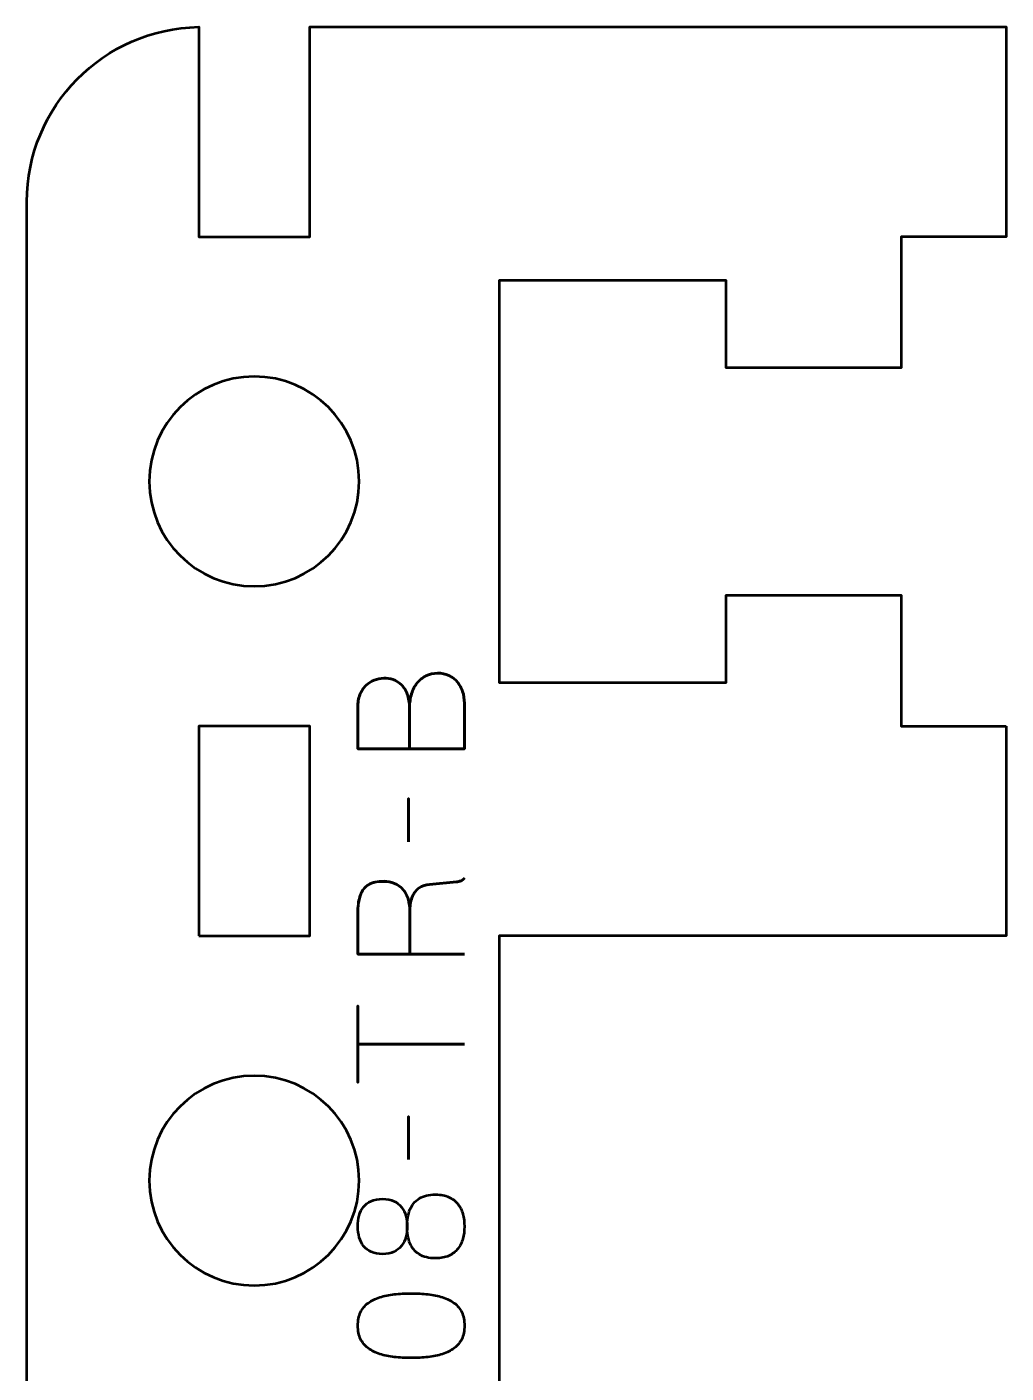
# Model space of a CAD drawing. Header units: centimetres. Extents: x -13.1 to -7.9, y -18.15 to -11.55.
# Drawn here: x -13.1 to -10.3, y -15.401 to -11.55 of the extents above; entities that cross this region are included whole.
import ezdxf

# ---------------------------------------------------------------- set-up
doc = ezdxf.new("R2010")
doc.units = ezdxf.units.CM
doc.header["$MEASUREMENT"] = 0
doc.layers.add('Layer 1', color=7, linetype='Continuous')

msp = doc.modelspace()

# ---------------------------------------------------------------- linework, layer by layer
at = {"layer": 'Layer 1', "color": 250, "lineweight": 53}
for points, knots in [([(-10.3, -13.55), (-10.3, -13.55), (-10.6, -13.55), (-10.6, -13.55), (-10.6, -13.55), (-10.6, -13.55), (-10.59999, -13.175), (-10.59999, -13.175), (-10.59999, -13.175), (-10.59999, -13.175), (-11.1, -13.175), (-11.1, -13.175), (-11.1, -13.175), (-11.1, -13.175), (-11.10001, -13.425), (-11.10001, -13.425), (-11.10001, -13.425), (-11.10001, -13.425), (-11.75, -13.425), (-11.75, -13.425), (-11.75, -13.425), (-11.75, -13.425), (-11.75, -13.175), (-11.75, -13.175), (-11.75, -13.175), (-11.75, -13.175), (-11.75, -13.175), (-11.75, -13.175), (-11.75, -13.175), (-11.75, -13.175), (-11.75, -13.175), (-11.75, -13.175), (-11.75, -13.175), (-11.75, -13.175), (-11.75, -12.525), (-11.75, -12.525), (-11.75, -12.525), (-11.75, -12.525), (-11.75, -12.525), (-11.75, -12.525), (-11.75, -12.525), (-11.75, -12.525), (-11.75, -12.525), (-11.75, -12.525), (-11.75, -12.525), (-11.75, -12.525), (-11.75, -12.275), (-11.75, -12.275), (-11.75, -12.275), (-11.75, -12.275), (-11.10001, -12.275), (-11.10001, -12.275), (-11.10001, -12.275), (-11.10001, -12.275), (-11.1, -12.525), (-11.1, -12.525), (-11.1, -12.525), (-11.1, -12.525), (-10.6, -12.525), (-10.6, -12.525), (-10.6, -12.525), (-10.6, -12.525), (-10.6, -12.15), (-10.6, -12.15), (-10.6, -12.15), (-10.6, -12.15), (-10.3, -12.15), (-10.3, -12.15), (-10.3, -12.15), (-10.3, -12.15), (-10.3, -11.55), (-10.3, -11.55), (-10.3, -11.55), (-10.3, -11.55), (-10.6, -11.55), (-10.6, -11.55), (-10.6, -11.55), (-10.6, -11.55), (-10.59999, -11.55), (-10.59999, -11.55), (-10.59999, -11.55), (-10.59999, -11.55), (-12.29125, -11.55), (-12.29125, -11.55), (-12.29125, -11.55), (-12.29125, -11.55), (-12.29125, -12.15), (-12.29125, -12.15), (-12.29125, -12.15), (-12.29125, -12.15), (-12.60875, -12.15), (-12.60875, -12.15), (-12.60875, -12.15), (-12.60875, -12.15), (-12.60875, -11.55011), (-12.60875, -11.55011), (-12.60875, -11.55011), (-12.8808, -11.55478), (-13.1, -11.77684), (-13.1, -12.05), (-13.1, -12.05), (-13.1, -12.05), (-13.1, -17.65), (-13.1, -17.65), (-13.1, -17.65), (-13.1, -17.92316), (-12.8808, -18.14522), (-12.60875, -18.14989), (-12.60875, -18.14989), (-12.60875, -18.14989), (-12.60875, -17.55), (-12.60875, -17.55), (-12.60875, -17.55), (-12.60875, -17.55), (-12.29125, -17.55), (-12.29125, -17.55), (-12.29125, -17.55), (-12.29125, -17.55), (-12.29125, -18.14807), (-12.29125, -18.14807), (-12.29125, -18.14807), (-12.29125, -18.14807), (-10.6, -18.1375), (-10.6, -18.1375), (-10.6, -18.1375), (-10.6, -18.1375), (-10.6, -18.15), (-10.6, -18.15), (-10.6, -18.15), (-10.6, -18.15), (-10.3, -18.15), (-10.3, -18.15), (-10.3, -18.15), (-10.3, -18.15), (-10.3, -17.55), (-10.3, -17.55), (-10.3, -17.55), (-10.3, -17.55), (-10.6, -17.55), (-10.6, -17.55), (-10.6, -17.55), (-10.59998, -16.451), (-10.60001, -18.00154), (-10.59999, -17.175), (-10.59999, -17.175), (-10.59999, -17.175), (-11.1, -17.175), (-11.1, -17.175), (-11.1, -17.175), (-11.1, -17.175), (-11.10001, -17.425), (-11.10001, -17.425), (-11.10001, -17.425), (-11.10001, -17.425), (-11.75, -17.425), (-11.75, -17.425), (-11.75, -17.425), (-11.75, -17.425), (-11.75, -17.175), (-11.75, -17.175), (-11.75, -17.175), (-11.75, -17.175), (-11.75, -17.175), (-11.75, -17.175), (-11.75, -17.175), (-11.75, -17.175), (-11.75, -17.175), (-11.75, -17.175), (-11.75, -17.175), (-11.75, -17.175), (-11.75, -16.525), (-11.75, -16.525), (-11.75, -16.525), (-11.75, -16.525), (-11.75, -16.525), (-11.75, -16.525), (-11.75, -16.525), (-11.75, -16.525), (-11.75, -16.525), (-11.75, -16.525), (-11.75, -16.525), (-11.75, -16.525), (-11.75, -16.275), (-11.75, -16.275), (-11.75, -16.275), (-11.75, -16.275), (-11.10001, -16.275), (-11.10001, -16.275), (-11.10001, -16.275), (-11.10001, -16.275), (-11.1, -16.525), (-11.1, -16.525), (-11.1, -16.525), (-11.1, -16.525), (-10.6, -16.525), (-10.6, -16.525), (-10.6, -16.525), (-10.6, -16.525), (-10.6, -16.15), (-10.6, -16.15), (-10.6, -16.15), (-10.6, -16.15), (-10.3, -16.15), (-10.3, -16.15), (-10.3, -16.15), (-10.3, -16.15), (-10.3, -15.55), (-10.3, -15.55), (-10.3, -15.55), (-10.3, -15.55), (-10.6, -15.55), (-10.6, -15.55), (-10.6, -15.55), (-10.6, -15.55), (-11.75, -15.55), (-11.75, -15.55), (-11.75, -15.55), (-11.75, -15.55), (-11.75, -14.15), (-11.75, -14.15), (-11.75, -14.15), (-11.75, -14.15), (-10.6, -14.15), (-10.6, -14.15), (-10.6, -14.15), (-10.6, -14.15), (-10.3, -14.15), (-10.3, -14.15), (-10.3, -14.15), (-10.3, -14.15), (-10.3, -13.55), (-10.3, -13.55)], [0, 0, 0, 0, 0.0172414, 0.0172414, 0.0172414, 0.0172414, 0.0344828, 0.0344828, 0.0344828, 0.0344828, 0.0517241, 0.0517241, 0.0517241, 0.0517241, 0.0689655, 0.0689655, 0.0689655, 0.0689655, 0.0862069, 0.0862069, 0.0862069, 0.0862069, 0.1034483, 0.1034483, 0.1034483, 0.1034483, 0.1206897, 0.1206897, 0.1206897, 0.1206897, 0.137931, 0.137931, 0.137931, 0.137931, 0.1551724, 0.1551724, 0.1551724, 0.1551724, 0.1724138, 0.1724138, 0.1724138, 0.1724138, 0.1896552, 0.1896552, 0.1896552, 0.1896552, 0.2068966, 0.2068966, 0.2068966, 0.2068966, 0.2241379, 0.2241379, 0.2241379, 0.2241379, 0.2413793, 0.2413793, 0.2413793, 0.2413793, 0.2586207, 0.2586207, 0.2586207, 0.2586207, 0.2758621, 0.2758621, 0.2758621, 0.2758621, 0.2931034, 0.2931034, 0.2931034, 0.2931034, 0.3103448, 0.3103448, 0.3103448, 0.3103448, 0.3275862, 0.3275862, 0.3275862, 0.3275862, 0.3448276, 0.3448276, 0.3448276, 0.3448276, 0.362069, 0.362069, 0.362069, 0.362069, 0.3793103, 0.3793103, 0.3793103, 0.3793103, 0.3965517, 0.3965517, 0.3965517, 0.3965517, 0.4137931, 0.4137931, 0.4137931, 0.4137931, 0.4310345, 0.4310345, 0.4310345, 0.4310345, 0.4482759, 0.4482759, 0.4482759, 0.4482759, 0.4655172, 0.4655172, 0.4655172, 0.4655172, 0.4827586, 0.4827586, 0.4827586, 0.4827586, 0.5, 0.5, 0.5, 0.5, 0.5172414, 0.5172414, 0.5172414, 0.5172414, 0.5344828, 0.5344828, 0.5344828, 0.5344828, 0.5517241, 0.5517241, 0.5517241, 0.5517241, 0.5689655, 0.5689655, 0.5689655, 0.5689655, 0.5862069, 0.5862069, 0.5862069, 0.5862069, 0.6034483, 0.6034483, 0.6034483, 0.6034483, 0.6206897, 0.6206897, 0.6206897, 0.6206897, 0.637931, 0.637931, 0.637931, 0.637931, 0.6551724, 0.6551724, 0.6551724, 0.6551724, 0.6724138, 0.6724138, 0.6724138, 0.6724138, 0.6896552, 0.6896552, 0.6896552, 0.6896552, 0.7068966, 0.7068966, 0.7068966, 0.7068966, 0.7241379, 0.7241379, 0.7241379, 0.7241379, 0.7413793, 0.7413793, 0.7413793, 0.7413793, 0.7586207, 0.7586207, 0.7586207, 0.7586207, 0.7758621, 0.7758621, 0.7758621, 0.7758621, 0.7931034, 0.7931034, 0.7931034, 0.7931034, 0.8103448, 0.8103448, 0.8103448, 0.8103448, 0.8275862, 0.8275862, 0.8275862, 0.8275862, 0.8448276, 0.8448276, 0.8448276, 0.8448276, 0.862069, 0.862069, 0.862069, 0.862069, 0.8793103, 0.8793103, 0.8793103, 0.8793103, 0.8965517, 0.8965517, 0.8965517, 0.8965517, 0.9137931, 0.9137931, 0.9137931, 0.9137931, 0.9310345, 0.9310345, 0.9310345, 0.9310345, 0.9482759, 0.9482759, 0.9482759, 0.9482759, 0.9655172, 0.9655172, 0.9655172, 0.9655172, 0.9827586, 0.9827586, 0.9827586, 0.9827586, 1, 1, 1, 1]), ([(-12.75, -12.85), (-12.75, -12.68434), (-12.61566, -12.55), (-12.45, -12.55), (-12.45, -12.55), (-12.28434, -12.55), (-12.15, -12.68434), (-12.15, -12.85), (-12.15, -12.85), (-12.15, -13.01566), (-12.28434, -13.15), (-12.45, -13.15), (-12.45, -13.15), (-12.61566, -13.15), (-12.75, -13.01566), (-12.75, -12.85)], [0, 0, 0, 0, 0.25, 0.25, 0.25, 0.25, 0.5, 0.5, 0.5, 0.5, 0.75, 0.75, 0.75, 0.75, 1, 1, 1, 1]), ([(-12.60875, -14.15), (-12.60875, -14.15), (-12.60875, -13.55), (-12.60875, -13.55), (-12.60875, -13.55), (-12.60875, -13.55), (-12.29125, -13.55), (-12.29125, -13.55), (-12.29125, -13.55), (-12.29125, -13.55), (-12.29125, -14.15), (-12.29125, -14.15), (-12.29125, -14.15), (-12.29125, -14.15), (-12.60875, -14.15), (-12.60875, -14.15)], [0, 0, 0, 0, 0.25, 0.25, 0.25, 0.25, 0.5, 0.5, 0.5, 0.5, 0.75, 0.75, 0.75, 0.75, 1, 1, 1, 1]), ([(-12.75, -14.85), (-12.75, -14.68434), (-12.61566, -14.55), (-12.45, -14.55), (-12.45, -14.55), (-12.28434, -14.55), (-12.15, -14.68434), (-12.15, -14.85), (-12.15, -14.85), (-12.15, -15.01566), (-12.28434, -15.15), (-12.45, -15.15), (-12.45, -15.15), (-12.61566, -15.15), (-12.75, -15.01566), (-12.75, -14.85)], [0, 0, 0, 0, 0.25, 0.25, 0.25, 0.25, 0.5, 0.5, 0.5, 0.5, 0.75, 0.75, 0.75, 0.75, 1, 1, 1, 1])]:
    msp.add_open_spline(points, degree=3, knots=knots, dxfattribs=at)
at = {"layer": 'Layer 1', "color": 30, "lineweight": 53}
for points, knots in [([(-12.00598, -13.61472), (-12.00598, -13.61472), (-12.00598, -13.49746), (-12.00598, -13.49746), (-12.00598, -13.49746), (-12.00605, -13.48222), (-12.00816, -13.46924), (-12.01233, -13.4583), (-12.01233, -13.4583), (-12.01642, -13.44743), (-12.02199, -13.43862), (-12.02898, -13.43177), (-12.02898, -13.43177), (-12.03596, -13.42493), (-12.04386, -13.41999), (-12.05261, -13.41688), (-12.05261, -13.41688), (-12.06129, -13.41385), (-12.07032, -13.41244), (-12.07963, -13.41279), (-12.07963, -13.41279), (-12.08895, -13.41322), (-12.09798, -13.41519), (-12.1068, -13.41872), (-12.1068, -13.41872), (-12.11562, -13.42218), (-12.12359, -13.4274), (-12.13072, -13.43424), (-12.13072, -13.43424), (-12.13784, -13.44108), (-12.14349, -13.44962), (-12.14765, -13.45999), (-12.14765, -13.45999), (-12.15188, -13.47037), (-12.15407, -13.48257), (-12.15414, -13.49661), (-12.15414, -13.49661), (-12.15414, -13.49661), (-12.15414, -13.61472), (-12.15414, -13.61472), (-12.15414, -13.61472), (-12.15414, -13.61472), (-11.84892, -13.61472), (-11.84892, -13.61472), (-11.84892, -13.61472), (-11.84892, -13.61472), (-11.84892, -13.48476), (-11.84892, -13.48476), (-11.84892, -13.48476), (-11.84892, -13.47262), (-11.85068, -13.46133), (-11.85414, -13.45089), (-11.85414, -13.45089), (-11.85767, -13.44045), (-11.86268, -13.43135), (-11.86931, -13.42345), (-11.86931, -13.42345), (-11.87601, -13.41561), (-11.88406, -13.40948), (-11.89358, -13.4051), (-11.89358, -13.4051), (-11.90311, -13.40073), (-11.9139, -13.39847), (-11.92597, -13.3984), (-11.92597, -13.3984), (-11.9381, -13.39868), (-11.94904, -13.40122), (-11.95884, -13.40609), (-11.95884, -13.40609), (-11.96865, -13.41096), (-11.97705, -13.41773), (-11.98403, -13.42648), (-11.98403, -13.42648), (-11.99109, -13.43523), (-11.99652, -13.44567), (-12.00026, -13.45767), (-12.00026, -13.45767), (-12.004, -13.46966), (-12.0059, -13.48292), (-12.00598, -13.49746), (-12.00598, -13.49746), (-12.0059, -13.48292), (-12.004, -13.46966), (-12.00026, -13.45767), (-12.00026, -13.45767), (-11.99652, -13.44567), (-11.99109, -13.43523), (-11.98403, -13.42648), (-11.98403, -13.42648), (-11.97705, -13.41773), (-11.96865, -13.41096), (-11.95884, -13.40609), (-11.95884, -13.40609), (-11.94904, -13.40122), (-11.9381, -13.39868), (-11.92597, -13.3984), (-11.92597, -13.3984), (-11.9139, -13.39847), (-11.90311, -13.40073), (-11.89358, -13.4051), (-11.89358, -13.4051), (-11.88406, -13.40948), (-11.87601, -13.41561), (-11.86931, -13.42345), (-11.86931, -13.42345), (-11.86268, -13.43135), (-11.85767, -13.44045), (-11.85414, -13.45089), (-11.85414, -13.45089), (-11.85068, -13.46133), (-11.84892, -13.47262), (-11.84892, -13.48476), (-11.84892, -13.48476), (-11.84892, -13.48476), (-11.84892, -13.61472), (-11.84892, -13.61472), (-11.84892, -13.61472), (-11.84892, -13.61472), (-12.15414, -13.61472), (-12.15414, -13.61472), (-12.15414, -13.61472), (-12.15414, -13.61472), (-12.15414, -13.49661), (-12.15414, -13.49661), (-12.15414, -13.49661), (-12.15407, -13.48257), (-12.15188, -13.47037), (-12.14765, -13.45999), (-12.14765, -13.45999), (-12.14349, -13.44962), (-12.13784, -13.44108), (-12.13072, -13.43424), (-12.13072, -13.43424), (-12.12359, -13.4274), (-12.11562, -13.42218), (-12.1068, -13.41872), (-12.1068, -13.41872), (-12.09798, -13.41519), (-12.08895, -13.41322), (-12.07963, -13.41279), (-12.07963, -13.41279), (-12.07032, -13.41244), (-12.06129, -13.41385), (-12.05261, -13.41688), (-12.05261, -13.41688), (-12.04386, -13.41999), (-12.03596, -13.42493), (-12.02898, -13.43177), (-12.02898, -13.43177), (-12.02199, -13.43862), (-12.01642, -13.44743), (-12.01233, -13.4583), (-12.01233, -13.4583), (-12.00816, -13.46924), (-12.00605, -13.48222), (-12.00598, -13.49746), (-12.00598, -13.49746), (-12.00598, -13.49746), (-12.00598, -13.61472), (-12.00598, -13.61472)], [0, 0, 0, 0, 0.025, 0.025, 0.025, 0.025, 0.05, 0.05, 0.05, 0.05, 0.075, 0.075, 0.075, 0.075, 0.1, 0.1, 0.1, 0.1, 0.125, 0.125, 0.125, 0.125, 0.15, 0.15, 0.15, 0.15, 0.175, 0.175, 0.175, 0.175, 0.2, 0.2, 0.2, 0.2, 0.225, 0.225, 0.225, 0.225, 0.25, 0.25, 0.25, 0.25, 0.275, 0.275, 0.275, 0.275, 0.3, 0.3, 0.3, 0.3, 0.325, 0.325, 0.325, 0.325, 0.35, 0.35, 0.35, 0.35, 0.375, 0.375, 0.375, 0.375, 0.4, 0.4, 0.4, 0.4, 0.425, 0.425, 0.425, 0.425, 0.45, 0.45, 0.45, 0.45, 0.475, 0.475, 0.475, 0.475, 0.5, 0.5, 0.5, 0.5, 0.525, 0.525, 0.525, 0.525, 0.55, 0.55, 0.55, 0.55, 0.575, 0.575, 0.575, 0.575, 0.6, 0.6, 0.6, 0.6, 0.625, 0.625, 0.625, 0.625, 0.65, 0.65, 0.65, 0.65, 0.675, 0.675, 0.675, 0.675, 0.7, 0.7, 0.7, 0.7, 0.725, 0.725, 0.725, 0.725, 0.75, 0.75, 0.75, 0.75, 0.775, 0.775, 0.775, 0.775, 0.8, 0.8, 0.8, 0.8, 0.825, 0.825, 0.825, 0.825, 0.85, 0.85, 0.85, 0.85, 0.875, 0.875, 0.875, 0.875, 0.9, 0.9, 0.9, 0.9, 0.925, 0.925, 0.925, 0.925, 0.95, 0.95, 0.95, 0.95, 0.975, 0.975, 0.975, 0.975, 1, 1, 1, 1]), ([(-12.00852, -13.88057), (-12.00852, -13.88057), (-12.00852, -13.75738), (-12.00852, -13.75738), (-12.00852, -13.75738), (-12.00852, -13.75738), (-12.00852, -13.88057), (-12.00852, -13.88057)], [0, 0, 0, 0, 0.5, 0.5, 0.5, 0.5, 1, 1, 1, 1]), ([(-11.84892, -14.20188), (-11.84892, -14.20188), (-12.15414, -14.20188), (-12.15414, -14.20188), (-12.15414, -14.20188), (-12.15414, -14.20188), (-12.15414, -14.09054), (-12.15414, -14.09054), (-12.15414, -14.09054), (-12.15414, -14.07502), (-12.15308, -14.06176), (-12.15104, -14.05082), (-12.15104, -14.05082), (-12.14899, -14.03982), (-12.14603, -14.03071), (-12.14215, -14.02352), (-12.14215, -14.02352), (-12.13827, -14.01632), (-12.13354, -14.01068), (-12.12797, -14.00651), (-12.12797, -14.00651), (-12.12246, -14.00228), (-12.11618, -13.99932), (-12.1092, -13.99741), (-12.1092, -13.99741), (-12.10221, -13.99551), (-12.09466, -13.99438), (-12.08641, -13.99403), (-12.08641, -13.99403), (-12.07604, -13.99353), (-12.06602, -13.99466), (-12.05635, -13.99734), (-12.05635, -13.99734), (-12.04662, -14.00009), (-12.03794, -14.00482), (-12.03018, -14.01152), (-12.03018, -14.01152), (-12.02241, -14.0183), (-12.01628, -14.0274), (-12.01169, -14.03897), (-12.01169, -14.03897), (-12.00717, -14.05054), (-12.00478, -14.06486), (-12.00471, -14.08208), (-12.00471, -14.08208), (-12.00471, -14.08208), (-12.00471, -14.20188), (-12.00471, -14.20188), (-12.00471, -14.20188), (-12.00471, -14.20188), (-12.00471, -14.08208), (-12.00471, -14.08208), (-12.00471, -14.08208), (-12.00478, -14.06522), (-12.00717, -14.05103), (-12.01169, -14.03953), (-12.01169, -14.03953), (-12.01628, -14.02803), (-12.02241, -14.01886), (-12.03018, -14.01202), (-12.03018, -14.01202), (-12.03794, -14.00517), (-12.04662, -14.00038), (-12.05635, -13.99755), (-12.05635, -13.99755), (-12.06602, -13.99473), (-12.07604, -13.99353), (-12.08641, -13.99403), (-12.08641, -13.99403), (-12.09671, -13.99445), (-12.10602, -13.99621), (-12.11435, -13.99932), (-12.11435, -13.99932), (-12.1226, -14.00235), (-12.12973, -14.00743), (-12.13566, -14.01449), (-12.13566, -14.01449), (-12.14158, -14.02154), (-12.14617, -14.03128), (-12.14934, -14.04363), (-12.14934, -14.04363), (-12.15252, -14.05597), (-12.15414, -14.07164), (-12.15414, -14.09054), (-12.15414, -14.09054), (-12.15414, -14.09054), (-12.15414, -14.20188), (-12.15414, -14.20188), (-12.15414, -14.20188), (-12.15414, -14.20188), (-11.84892, -14.20188), (-11.84892, -14.20188)], [0, 0, 0, 0, 0.0434783, 0.0434783, 0.0434783, 0.0434783, 0.0869565, 0.0869565, 0.0869565, 0.0869565, 0.1304348, 0.1304348, 0.1304348, 0.1304348, 0.173913, 0.173913, 0.173913, 0.173913, 0.2173913, 0.2173913, 0.2173913, 0.2173913, 0.2608696, 0.2608696, 0.2608696, 0.2608696, 0.3043478, 0.3043478, 0.3043478, 0.3043478, 0.3478261, 0.3478261, 0.3478261, 0.3478261, 0.3913043, 0.3913043, 0.3913043, 0.3913043, 0.4347826, 0.4347826, 0.4347826, 0.4347826, 0.4782609, 0.4782609, 0.4782609, 0.4782609, 0.5217391, 0.5217391, 0.5217391, 0.5217391, 0.5652174, 0.5652174, 0.5652174, 0.5652174, 0.6086957, 0.6086957, 0.6086957, 0.6086957, 0.6521739, 0.6521739, 0.6521739, 0.6521739, 0.6956522, 0.6956522, 0.6956522, 0.6956522, 0.7391304, 0.7391304, 0.7391304, 0.7391304, 0.7826087, 0.7826087, 0.7826087, 0.7826087, 0.826087, 0.826087, 0.826087, 0.826087, 0.8695652, 0.8695652, 0.8695652, 0.8695652, 0.9130435, 0.9130435, 0.9130435, 0.9130435, 0.9565217, 0.9565217, 0.9565217, 0.9565217, 1, 1, 1, 1]), ([(-11.84892, -13.98471), (-11.85097, -13.98753), (-11.85344, -13.98965), (-11.85633, -13.9912), (-11.85633, -13.9912), (-11.85922, -13.99276), (-11.86211, -13.99381), (-11.86494, -13.99445), (-11.86494, -13.99445), (-11.86769, -13.99501), (-11.87002, -13.9953), (-11.87178, -13.9953), (-11.87178, -13.9953), (-11.87178, -13.9953), (-11.94883, -14.00292), (-11.94883, -14.00292), (-11.94883, -14.00292), (-11.9599, -14.00376), (-11.96964, -14.00701), (-11.97797, -14.01258), (-11.97797, -14.01258), (-11.98636, -14.01823), (-11.99285, -14.02627), (-11.99758, -14.03685), (-11.99758, -14.03685), (-12.00224, -14.04737), (-12.00463, -14.06049), (-12.00471, -14.07615), (-12.00471, -14.07615), (-12.00463, -14.06049), (-12.00224, -14.04737), (-11.99758, -14.03685), (-11.99758, -14.03685), (-11.99285, -14.02627), (-11.98636, -14.01823), (-11.97797, -14.01258), (-11.97797, -14.01258), (-11.96964, -14.00701), (-11.9599, -14.00376), (-11.94883, -14.00292), (-11.94883, -14.00292), (-11.94883, -14.00292), (-11.87178, -13.9953), (-11.87178, -13.9953), (-11.87178, -13.9953), (-11.87002, -13.9953), (-11.86769, -13.99501), (-11.86494, -13.99445), (-11.86494, -13.99445), (-11.86211, -13.99381), (-11.85922, -13.99276), (-11.85633, -13.9912), (-11.85633, -13.9912), (-11.85344, -13.98965), (-11.85097, -13.98753), (-11.84892, -13.98471)], [0, 0, 0, 0, 0.0714286, 0.0714286, 0.0714286, 0.0714286, 0.1428571, 0.1428571, 0.1428571, 0.1428571, 0.2142857, 0.2142857, 0.2142857, 0.2142857, 0.2857143, 0.2857143, 0.2857143, 0.2857143, 0.3571429, 0.3571429, 0.3571429, 0.3571429, 0.4285714, 0.4285714, 0.4285714, 0.4285714, 0.5, 0.5, 0.5, 0.5, 0.5714286, 0.5714286, 0.5714286, 0.5714286, 0.6428571, 0.6428571, 0.6428571, 0.6428571, 0.7142857, 0.7142857, 0.7142857, 0.7142857, 0.7857143, 0.7857143, 0.7857143, 0.7857143, 0.8571429, 0.8571429, 0.8571429, 0.8571429, 0.9285714, 0.9285714, 0.9285714, 0.9285714, 1, 1, 1, 1]), ([(-11.84892, -14.46011), (-11.84892, -14.46011), (-12.15414, -14.46011), (-12.15414, -14.46011), (-12.15414, -14.46011), (-12.15414, -14.46011), (-12.15414, -14.56975), (-12.15414, -14.56975), (-12.15414, -14.56975), (-12.15414, -14.56975), (-12.15414, -14.34962), (-12.15414, -14.34962), (-12.15414, -14.34962), (-12.15414, -14.34962), (-12.15414, -14.46011), (-12.15414, -14.46011), (-12.15414, -14.46011), (-12.15414, -14.46011), (-11.84892, -14.46011), (-11.84892, -14.46011)], [0, 0, 0, 0, 0.2, 0.2, 0.2, 0.2, 0.4, 0.4, 0.4, 0.4, 0.6, 0.6, 0.6, 0.6, 0.8, 0.8, 0.8, 0.8, 1, 1, 1, 1]), ([(-12.00852, -14.78988), (-12.00852, -14.78988), (-12.00852, -14.66669), (-12.00852, -14.66669), (-12.00852, -14.66669), (-12.00852, -14.66669), (-12.00852, -14.78988), (-12.00852, -14.78988)], [0, 0, 0, 0, 0.5, 0.5, 0.5, 0.5, 1, 1, 1, 1]), ([(-11.84892, -14.98122), (-11.84892, -14.96852), (-11.8504, -14.95667), (-11.85351, -14.94566), (-11.85351, -14.94566), (-11.85661, -14.93466), (-11.86148, -14.92499), (-11.86804, -14.9166), (-11.86804, -14.9166), (-11.87467, -14.90827), (-11.88314, -14.90171), (-11.89358, -14.89698), (-11.89358, -14.89698), (-11.90395, -14.89225), (-11.91644, -14.88986), (-11.93105, -14.88979), (-11.93105, -14.88979), (-11.95045, -14.88993), (-11.96618, -14.89374), (-11.97818, -14.90129), (-11.97818, -14.90129), (-11.99024, -14.90883), (-11.99899, -14.91942), (-12.00456, -14.93304), (-12.00456, -14.93304), (-12.01007, -14.94672), (-12.01282, -14.96274), (-12.01275, -14.98122), (-12.01275, -14.98122), (-12.01282, -14.99964), (-12.01007, -15.01573), (-12.00456, -15.02927), (-12.00456, -15.02927), (-11.99899, -15.04289), (-11.99024, -15.0534), (-11.97818, -15.06088), (-11.97818, -15.06088), (-11.96618, -15.06836), (-11.95045, -15.07217), (-11.93105, -15.07224), (-11.93105, -15.07224), (-11.91644, -15.07217), (-11.90395, -15.06977), (-11.89358, -15.06504), (-11.89358, -15.06504), (-11.88314, -15.06032), (-11.87467, -15.05383), (-11.86804, -15.04543), (-11.86804, -15.04543), (-11.86148, -15.0371), (-11.85661, -15.02751), (-11.85351, -15.0165), (-11.85351, -15.0165), (-11.8504, -15.00557), (-11.84892, -14.99378), (-11.84892, -14.98122)], [0, 0, 0, 0, 0.0714286, 0.0714286, 0.0714286, 0.0714286, 0.1428571, 0.1428571, 0.1428571, 0.1428571, 0.2142857, 0.2142857, 0.2142857, 0.2142857, 0.2857143, 0.2857143, 0.2857143, 0.2857143, 0.3571429, 0.3571429, 0.3571429, 0.3571429, 0.4285714, 0.4285714, 0.4285714, 0.4285714, 0.5, 0.5, 0.5, 0.5, 0.5714286, 0.5714286, 0.5714286, 0.5714286, 0.6428571, 0.6428571, 0.6428571, 0.6428571, 0.7142857, 0.7142857, 0.7142857, 0.7142857, 0.7857143, 0.7857143, 0.7857143, 0.7857143, 0.8571429, 0.8571429, 0.8571429, 0.8571429, 0.9285714, 0.9285714, 0.9285714, 0.9285714, 1, 1, 1, 1]), ([(-11.84892, -14.98122), (-11.84892, -14.96852), (-11.8504, -14.95667), (-11.85351, -14.94566), (-11.85351, -14.94566), (-11.85661, -14.93466), (-11.86148, -14.92499), (-11.86804, -14.9166), (-11.86804, -14.9166), (-11.87467, -14.90827), (-11.88314, -14.90171), (-11.89358, -14.89698), (-11.89358, -14.89698), (-11.90395, -14.89225), (-11.91644, -14.88986), (-11.93105, -14.88979), (-11.93105, -14.88979), (-11.95045, -14.88993), (-11.96618, -14.89374), (-11.97818, -14.90129), (-11.97818, -14.90129), (-11.99024, -14.90883), (-11.99899, -14.91942), (-12.00456, -14.93304), (-12.00456, -14.93304), (-12.01007, -14.94672), (-12.01282, -14.96274), (-12.01275, -14.98122), (-12.01275, -14.98122), (-12.01282, -14.99964), (-12.01007, -15.01573), (-12.00456, -15.02927), (-12.00456, -15.02927), (-11.99899, -15.04289), (-11.99024, -15.0534), (-11.97818, -15.06088), (-11.97818, -15.06088), (-11.96618, -15.06836), (-11.95045, -15.07217), (-11.93105, -15.07224), (-11.93105, -15.07224), (-11.91644, -15.07217), (-11.90395, -15.06977), (-11.89358, -15.06504), (-11.89358, -15.06504), (-11.88314, -15.06032), (-11.87467, -15.05383), (-11.86804, -15.04543), (-11.86804, -15.04543), (-11.86148, -15.0371), (-11.85661, -15.02751), (-11.85351, -15.0165), (-11.85351, -15.0165), (-11.8504, -15.00557), (-11.84892, -14.99378), (-11.84892, -14.98122)], [0, 0, 0, 0, 0.0714286, 0.0714286, 0.0714286, 0.0714286, 0.1428571, 0.1428571, 0.1428571, 0.1428571, 0.2142857, 0.2142857, 0.2142857, 0.2142857, 0.2857143, 0.2857143, 0.2857143, 0.2857143, 0.3571429, 0.3571429, 0.3571429, 0.3571429, 0.4285714, 0.4285714, 0.4285714, 0.4285714, 0.5, 0.5, 0.5, 0.5, 0.5714286, 0.5714286, 0.5714286, 0.5714286, 0.6428571, 0.6428571, 0.6428571, 0.6428571, 0.7142857, 0.7142857, 0.7142857, 0.7142857, 0.7857143, 0.7857143, 0.7857143, 0.7857143, 0.8571429, 0.8571429, 0.8571429, 0.8571429, 0.9285714, 0.9285714, 0.9285714, 0.9285714, 1, 1, 1, 1]), ([(-12.01275, -14.98122), (-12.01275, -14.97036), (-12.01402, -14.9602), (-12.01656, -14.95067), (-12.01656, -14.95067), (-12.01917, -14.94122), (-12.02326, -14.93289), (-12.02884, -14.92563), (-12.02884, -14.92563), (-12.03441, -14.91843), (-12.04168, -14.91279), (-12.05064, -14.90869), (-12.05064, -14.90869), (-12.05953, -14.9046), (-12.07032, -14.90256), (-12.08302, -14.90249), (-12.08302, -14.90249), (-12.09572, -14.90256), (-12.10659, -14.90453), (-12.11562, -14.90841), (-12.11562, -14.90841), (-12.12465, -14.91229), (-12.13206, -14.9178), (-12.1377, -14.92485), (-12.1377, -14.92485), (-12.14342, -14.93191), (-12.14758, -14.94023), (-12.15019, -14.94983), (-12.15019, -14.94983), (-12.1528, -14.95935), (-12.15393, -14.96987), (-12.15372, -14.98122), (-12.15372, -14.98122), (-12.15351, -14.99258), (-12.15209, -15.0031), (-12.14948, -15.01262), (-12.14948, -15.01262), (-12.1468, -15.02222), (-12.14264, -15.03054), (-12.13707, -15.0376), (-12.13707, -15.0376), (-12.13149, -15.04465), (-12.1243, -15.05016), (-12.11541, -15.05404), (-12.11541, -15.05404), (-12.10645, -15.05792), (-12.09565, -15.05989), (-12.08302, -15.05996), (-12.08302, -15.05996), (-12.07032, -15.05989), (-12.05953, -15.05785), (-12.05064, -15.05375), (-12.05064, -15.05375), (-12.04168, -15.04966), (-12.03441, -15.04402), (-12.02884, -15.03675), (-12.02884, -15.03675), (-12.02326, -15.02955), (-12.01917, -15.02123), (-12.01656, -15.01177), (-12.01656, -15.01177), (-12.01402, -15.00225), (-12.01275, -14.99209), (-12.01275, -14.98122)], [0, 0, 0, 0, 0.0625, 0.0625, 0.0625, 0.0625, 0.125, 0.125, 0.125, 0.125, 0.1875, 0.1875, 0.1875, 0.1875, 0.25, 0.25, 0.25, 0.25, 0.3125, 0.3125, 0.3125, 0.3125, 0.375, 0.375, 0.375, 0.375, 0.4375, 0.4375, 0.4375, 0.4375, 0.5, 0.5, 0.5, 0.5, 0.5625, 0.5625, 0.5625, 0.5625, 0.625, 0.625, 0.625, 0.625, 0.6875, 0.6875, 0.6875, 0.6875, 0.75, 0.75, 0.75, 0.75, 0.8125, 0.8125, 0.8125, 0.8125, 0.875, 0.875, 0.875, 0.875, 0.9375, 0.9375, 0.9375, 0.9375, 1, 1, 1, 1]), ([(-12.01275, -14.98122), (-12.01275, -14.97036), (-12.01402, -14.9602), (-12.01656, -14.95067), (-12.01656, -14.95067), (-12.01917, -14.94122), (-12.02326, -14.93289), (-12.02884, -14.92563), (-12.02884, -14.92563), (-12.03441, -14.91843), (-12.04168, -14.91279), (-12.05064, -14.90869), (-12.05064, -14.90869), (-12.05953, -14.9046), (-12.07032, -14.90256), (-12.08302, -14.90249), (-12.08302, -14.90249), (-12.09572, -14.90256), (-12.10659, -14.90453), (-12.11562, -14.90841), (-12.11562, -14.90841), (-12.12465, -14.91229), (-12.13206, -14.9178), (-12.1377, -14.92485), (-12.1377, -14.92485), (-12.14342, -14.93191), (-12.14758, -14.94023), (-12.15019, -14.94983), (-12.15019, -14.94983), (-12.1528, -14.95935), (-12.15393, -14.96987), (-12.15372, -14.98122), (-12.15372, -14.98122), (-12.15351, -14.99258), (-12.15209, -15.0031), (-12.14948, -15.01262), (-12.14948, -15.01262), (-12.1468, -15.02222), (-12.14264, -15.03054), (-12.13707, -15.0376), (-12.13707, -15.0376), (-12.13149, -15.04465), (-12.1243, -15.05016), (-12.11541, -15.05404), (-12.11541, -15.05404), (-12.10645, -15.05792), (-12.09565, -15.05989), (-12.08302, -15.05996), (-12.08302, -15.05996), (-12.07032, -15.05989), (-12.05953, -15.05785), (-12.05064, -15.05375), (-12.05064, -15.05375), (-12.04168, -15.04966), (-12.03441, -15.04402), (-12.02884, -15.03675), (-12.02884, -15.03675), (-12.02326, -15.02955), (-12.01917, -15.02123), (-12.01656, -15.01177), (-12.01656, -15.01177), (-12.01402, -15.00225), (-12.01275, -14.99209), (-12.01275, -14.98122)], [0, 0, 0, 0, 0.0625, 0.0625, 0.0625, 0.0625, 0.125, 0.125, 0.125, 0.125, 0.1875, 0.1875, 0.1875, 0.1875, 0.25, 0.25, 0.25, 0.25, 0.3125, 0.3125, 0.3125, 0.3125, 0.375, 0.375, 0.375, 0.375, 0.4375, 0.4375, 0.4375, 0.4375, 0.5, 0.5, 0.5, 0.5, 0.5625, 0.5625, 0.5625, 0.5625, 0.625, 0.625, 0.625, 0.625, 0.6875, 0.6875, 0.6875, 0.6875, 0.75, 0.75, 0.75, 0.75, 0.8125, 0.8125, 0.8125, 0.8125, 0.875, 0.875, 0.875, 0.875, 0.9375, 0.9375, 0.9375, 0.9375, 1, 1, 1, 1]), ([(-11.84892, -15.26485), (-11.84899, -15.25004), (-11.8516, -15.23727), (-11.85668, -15.22661), (-11.85668, -15.22661), (-11.86176, -15.21603), (-11.86903, -15.20721), (-11.87827, -15.20016), (-11.87827, -15.20016), (-11.88758, -15.19317), (-11.89859, -15.18767), (-11.91129, -15.18358), (-11.91129, -15.18358), (-11.92399, -15.17955), (-11.93789, -15.17666), (-11.95313, -15.17504), (-11.95313, -15.17504), (-11.96837, -15.17334), (-11.98439, -15.1725), (-12.00132, -15.17257), (-12.00132, -15.17257), (-12.01818, -15.1725), (-12.0342, -15.17334), (-12.04937, -15.17504), (-12.04937, -15.17504), (-12.06454, -15.17666), (-12.07851, -15.17955), (-12.09121, -15.18358), (-12.09121, -15.18358), (-12.10384, -15.18767), (-12.11484, -15.19317), (-12.12423, -15.20016), (-12.12423, -15.20016), (-12.13354, -15.20721), (-12.14081, -15.21603), (-12.14589, -15.22661), (-12.14589, -15.22661), (-12.15104, -15.23727), (-12.15365, -15.25004), (-12.15372, -15.26485), (-12.15372, -15.26485), (-12.15365, -15.27967), (-12.15104, -15.29244), (-12.14589, -15.3031), (-12.14589, -15.3031), (-12.14081, -15.31368), (-12.13354, -15.3225), (-12.12423, -15.32955), (-12.12423, -15.32955), (-12.11484, -15.33654), (-12.10384, -15.34204), (-12.09121, -15.34613), (-12.09121, -15.34613), (-12.07851, -15.35016), (-12.06454, -15.35305), (-12.04937, -15.35467), (-12.04937, -15.35467), (-12.0342, -15.35636), (-12.01818, -15.35721), (-12.00132, -15.35714), (-12.00132, -15.35714), (-11.98439, -15.35721), (-11.96837, -15.35636), (-11.95313, -15.35467), (-11.95313, -15.35467), (-11.93789, -15.35305), (-11.92399, -15.35016), (-11.91129, -15.34613), (-11.91129, -15.34613), (-11.89859, -15.34204), (-11.88758, -15.33654), (-11.87827, -15.32955), (-11.87827, -15.32955), (-11.86903, -15.3225), (-11.86176, -15.31368), (-11.85668, -15.3031), (-11.85668, -15.3031), (-11.8516, -15.29244), (-11.84899, -15.27967), (-11.84892, -15.26485)], [0, 0, 0, 0, 0.05, 0.05, 0.05, 0.05, 0.1, 0.1, 0.1, 0.1, 0.15, 0.15, 0.15, 0.15, 0.2, 0.2, 0.2, 0.2, 0.25, 0.25, 0.25, 0.25, 0.3, 0.3, 0.3, 0.3, 0.35, 0.35, 0.35, 0.35, 0.4, 0.4, 0.4, 0.4, 0.45, 0.45, 0.45, 0.45, 0.5, 0.5, 0.5, 0.5, 0.55, 0.55, 0.55, 0.55, 0.6, 0.6, 0.6, 0.6, 0.65, 0.65, 0.65, 0.65, 0.7, 0.7, 0.7, 0.7, 0.75, 0.75, 0.75, 0.75, 0.8, 0.8, 0.8, 0.8, 0.85, 0.85, 0.85, 0.85, 0.9, 0.9, 0.9, 0.9, 0.95, 0.95, 0.95, 0.95, 1, 1, 1, 1]), ([(-11.84892, -15.26485), (-11.84899, -15.25004), (-11.8516, -15.23727), (-11.85668, -15.22661), (-11.85668, -15.22661), (-11.86176, -15.21603), (-11.86903, -15.20721), (-11.87827, -15.20016), (-11.87827, -15.20016), (-11.88758, -15.19317), (-11.89859, -15.18767), (-11.91129, -15.18358), (-11.91129, -15.18358), (-11.92399, -15.17955), (-11.93789, -15.17666), (-11.95313, -15.17504), (-11.95313, -15.17504), (-11.96837, -15.17334), (-11.98439, -15.1725), (-12.00132, -15.17257), (-12.00132, -15.17257), (-12.01818, -15.1725), (-12.0342, -15.17334), (-12.04937, -15.17504), (-12.04937, -15.17504), (-12.06454, -15.17666), (-12.07851, -15.17955), (-12.09121, -15.18358), (-12.09121, -15.18358), (-12.10384, -15.18767), (-12.11484, -15.19317), (-12.12423, -15.20016), (-12.12423, -15.20016), (-12.13354, -15.20721), (-12.14081, -15.21603), (-12.14589, -15.22661), (-12.14589, -15.22661), (-12.15104, -15.23727), (-12.15365, -15.25004), (-12.15372, -15.26485), (-12.15372, -15.26485), (-12.15365, -15.27967), (-12.15104, -15.29244), (-12.14589, -15.3031), (-12.14589, -15.3031), (-12.14081, -15.31368), (-12.13354, -15.3225), (-12.12423, -15.32955), (-12.12423, -15.32955), (-12.11484, -15.33654), (-12.10384, -15.34204), (-12.09121, -15.34613), (-12.09121, -15.34613), (-12.07851, -15.35016), (-12.06454, -15.35305), (-12.04937, -15.35467), (-12.04937, -15.35467), (-12.0342, -15.35636), (-12.01818, -15.35721), (-12.00132, -15.35714), (-12.00132, -15.35714), (-11.98439, -15.35721), (-11.96837, -15.35636), (-11.95313, -15.35467), (-11.95313, -15.35467), (-11.93789, -15.35305), (-11.92399, -15.35016), (-11.91129, -15.34613), (-11.91129, -15.34613), (-11.89859, -15.34204), (-11.88758, -15.33654), (-11.87827, -15.32955), (-11.87827, -15.32955), (-11.86903, -15.3225), (-11.86176, -15.31368), (-11.85668, -15.3031), (-11.85668, -15.3031), (-11.8516, -15.29244), (-11.84899, -15.27967), (-11.84892, -15.26485)], [0, 0, 0, 0, 0.05, 0.05, 0.05, 0.05, 0.1, 0.1, 0.1, 0.1, 0.15, 0.15, 0.15, 0.15, 0.2, 0.2, 0.2, 0.2, 0.25, 0.25, 0.25, 0.25, 0.3, 0.3, 0.3, 0.3, 0.35, 0.35, 0.35, 0.35, 0.4, 0.4, 0.4, 0.4, 0.45, 0.45, 0.45, 0.45, 0.5, 0.5, 0.5, 0.5, 0.55, 0.55, 0.55, 0.55, 0.6, 0.6, 0.6, 0.6, 0.65, 0.65, 0.65, 0.65, 0.7, 0.7, 0.7, 0.7, 0.75, 0.75, 0.75, 0.75, 0.8, 0.8, 0.8, 0.8, 0.85, 0.85, 0.85, 0.85, 0.9, 0.9, 0.9, 0.9, 0.95, 0.95, 0.95, 0.95, 1, 1, 1, 1])]:
    msp.add_open_spline(points, degree=3, knots=knots, dxfattribs=at)

doc.saveas('drawing.dxf')
